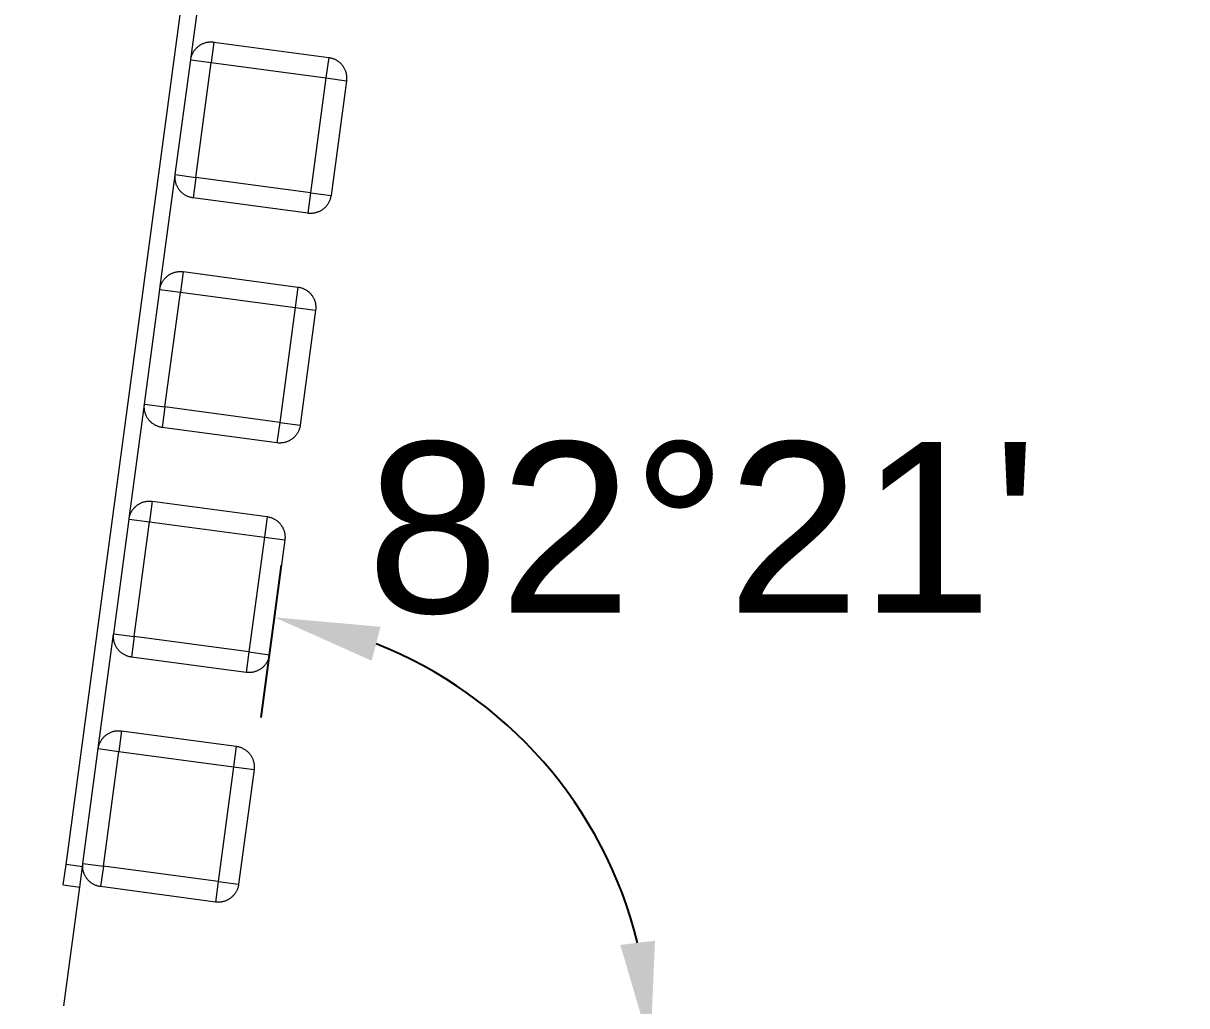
# Model space of a CAD drawing. Header units: inches. Extents: x -16 to 183, y -17 to 123.
# Drawn here: x 172.13 to 183.21, y 105.42 to 114.77 of the extents above; entities that cross this region are included whole.
import ezdxf

# ---------------------------------------------------------------- set-up
doc = ezdxf.new("R2010")
doc.units = ezdxf.units.IN
doc.layers.add('ZANO_R', color=7, linetype='Continuous', lineweight=0)
doc.layers.add('ZANO_W', color=1, linetype='Continuous', lineweight=0)
doc.styles.get("Standard").update_dxf_attribs({"font": 'arial.ttf'})
doc.dimstyles.new('amerykanie', dxfattribs={"dimtxt": 50, "dimasz": 50, "dimexe": 0.5, "dimexo": 0.5, "dimgap": 1, "dimtad": 1, "dimdec": 0, "dimzin": 0, "dimlunit": 5, "dimtxsty": 'Standard', "dimcen": 0.09, "dimclrd": 1, "dimclre": 1, "dimclrt": 1, "dimazin": 0, "dimtfac": 1, "dimtdec": 0, "dimtmove": 0, "dimatfit": 3, "dimfxl": 1, "dimtzin": 0, "dimarcsym": 1})

# ---------------------------------------------------------------- blocks, each defined once
blk = doc.blocks.new('*D373')
at = {"layer": 'ZANO_W', "color": 1, "lineweight": -2}
blk.add_line((174.398, 108.168), (174.592, 109.617), dxfattribs=at)
blk.add_arc((173.977, 105.031), 4.127, 13.9165, 68.4416, dxfattribs=at)
at = {"layer": 'ZANO_W', "color": 1}
for points in [[(175.535, 109.031), (175.451, 108.708), (174.526, 109.121)], [(177.818, 106.003), (178.148, 106.044), (178.104, 105.031)]]:
    blk.add_solid(points, dxfattribs=at)
at = {"layer": 'ZANO_W', "color": 1, "insert": (178.598, 109.965), "char_height": 1.625, "attachment_point": 5}
blk.add_mtext("82%%d21'", dxfattribs=at)

msp = doc.modelspace()

# ---------------------------------------------------------------- linework, layer by layer
at = {"layer": 'ZANO_R'}
for p, q in [((172.54174, 106.76873), (174.45688, 121.04239)), ((173.72874, 114.43133), (173.87418, 115.51524)), ((173.75832, 114.50825), (173.76208, 114.51382)), ((173.76208, 114.51382), (173.76603, 114.51926)), ((173.76603, 114.51926), (173.77017, 114.52456)), ((173.77017, 114.52456), (173.77448, 114.52971)), ((173.77448, 114.52971), (173.77897, 114.53472)), ((173.77897, 114.53472), (173.78362, 114.53957)), ((173.78362, 114.53957), (173.78844, 114.54425)), ((173.78844, 114.54425), (173.79342, 114.54877)), ((173.79342, 114.54877), (173.79855, 114.55312)), ((173.79855, 114.55312), (173.80382, 114.55729)), ((173.80382, 114.55729), (173.80923, 114.56128)), ((173.80923, 114.56128), (173.81477, 114.56508)), ((173.81477, 114.56508), (173.82045, 114.56868)), ((173.82045, 114.56868), (173.82624, 114.5721)), ((173.82624, 114.5721), (173.83214, 114.57531)), ((173.83214, 114.57531), (173.83815, 114.57832)), ((173.83815, 114.57832), (173.84426, 114.58112)), ((173.84426, 114.58112), (173.85046, 114.58371)), ((173.85046, 114.58371), (173.85675, 114.58609)), ((173.85675, 114.58609), (173.86311, 114.58826)), ((173.86311, 114.58826), (173.86955, 114.5902)), ((173.86955, 114.5902), (173.87604, 114.59192)), ((173.87604, 114.59192), (173.8826, 114.59342)), ((173.8826, 114.59342), (173.8892, 114.5947)), ((173.8892, 114.5947), (173.89583, 114.59575)), ((173.89583, 114.59575), (173.90251, 114.59657)), ((173.90251, 114.59657), (173.9092, 114.59717)), ((173.9092, 114.59717), (173.91591, 114.59753)), ((173.91591, 114.59753), (173.92263, 114.59767)), ((173.92263, 114.59767), (173.92935, 114.59758)), ((173.94942, 114.59573), (173.92327, 114.40082)), ((173.92935, 114.59758), (173.93607, 114.59725)), ((173.93607, 114.59725), (173.94277, 114.5967)), ((173.94277, 114.5967), (173.94944, 114.59592)), ((173.94942, 114.59573), (173.94944, 114.59592)), ((173.94944, 114.59592), (175.04201, 114.44933)), ((173.58157, 113.33443), (173.72816, 114.427)), ((173.72816, 114.427), (173.72917, 114.43364)), ((173.72836, 114.42697), (173.72816, 114.427)), ((173.72836, 114.42697), (173.92327, 114.40082)), ((173.72917, 114.43364), (173.7304, 114.44025)), ((173.7304, 114.44025), (173.73186, 114.44681)), ((173.73186, 114.44681), (173.73355, 114.45332)), ((173.73355, 114.45332), (173.73545, 114.45977)), ((173.73545, 114.45977), (173.73757, 114.46615)), ((173.73757, 114.46615), (173.73991, 114.47245)), ((173.73991, 114.47245), (173.74246, 114.47867)), ((173.74246, 114.47867), (173.74522, 114.48479)), ((173.74522, 114.48479), (173.74819, 114.49082)), ((173.74819, 114.49082), (173.75137, 114.49675)), ((173.75137, 114.49675), (173.75474, 114.50256)), ((173.75474, 114.50256), (173.75832, 114.50825)), ((175.04199, 114.44914), (175.01584, 114.25423)), ((175.04199, 114.44914), (175.04201, 114.44933)), ((175.04201, 114.44933), (175.04866, 114.44832)), ((175.04866, 114.44832), (175.05527, 114.44709)), ((175.05527, 114.44709), (175.06183, 114.44563)), ((175.06183, 114.44563), (175.06834, 114.44395)), ((175.06834, 114.44395), (175.07478, 114.44204)), ((175.07478, 114.44204), (175.08116, 114.43992)), ((175.08116, 114.43992), (175.08746, 114.43758)), ((175.08746, 114.43758), (175.09368, 114.43503)), ((175.09368, 114.43503), (175.09981, 114.43227)), ((175.09981, 114.43227), (175.10584, 114.4293)), ((175.10584, 114.4293), (175.11176, 114.42612)), ((175.11176, 114.42612), (175.11758, 114.42275)), ((175.11758, 114.42275), (175.12327, 114.41918)), ((175.12327, 114.41918), (175.12884, 114.41541)), ((175.12884, 114.41541), (175.13428, 114.41146)), ((175.13428, 114.41146), (175.13957, 114.40732)), ((175.13957, 114.40732), (175.14473, 114.40301)), ((175.14473, 114.40301), (175.14973, 114.39852)), ((173.77667, 113.30825), (173.92327, 114.40082)), ((173.92327, 114.40082), (175.01584, 114.25423)), ((175.14973, 114.39852), (175.15458, 114.39387)), ((175.15458, 114.39387), (175.15927, 114.38905)), ((175.15927, 114.38905), (175.16379, 114.38407)), ((175.16379, 114.38407), (175.16814, 114.37895)), ((175.16814, 114.37895), (175.1723, 114.37367)), ((175.1723, 114.37367), (175.17629, 114.36826)), ((175.17629, 114.36826), (175.18009, 114.36272)), ((175.18009, 114.36272), (175.1837, 114.35705)), ((175.1837, 114.35705), (175.18711, 114.35126)), ((175.18711, 114.35126), (175.19032, 114.34535)), ((175.19032, 114.34535), (175.19333, 114.33934)), ((175.19333, 114.33934), (175.19614, 114.33323)), ((175.19614, 114.33323), (175.19873, 114.32703)), ((175.19873, 114.32703), (175.20111, 114.32074)), ((175.20111, 114.32074), (175.20327, 114.31438)), ((175.20327, 114.31438), (175.20522, 114.30795)), ((175.20522, 114.30795), (175.20694, 114.30145)), ((175.20694, 114.30145), (175.20844, 114.2949)), ((175.20844, 114.2949), (175.20972, 114.2883)), ((175.01584, 114.25423), (174.86924, 113.16166)), ((175.01584, 114.25423), (175.21094, 114.22805)), ((175.21094, 114.22805), (175.06434, 113.13548)), ((175.20972, 114.2883), (175.21077, 114.28166)), ((175.21077, 114.28166), (175.21159, 114.27499)), ((175.21172, 114.23473), (175.21094, 114.22805)), ((175.21159, 114.27499), (175.21218, 114.26829)), ((175.21227, 114.24142), (175.21172, 114.23473)), ((175.21218, 114.26829), (175.21255, 114.26158)), ((175.21259, 114.24814), (175.21227, 114.24142)), ((175.21255, 114.26158), (175.21269, 114.25486)), ((175.21269, 114.25486), (175.21259, 114.24814)), ((173.43556, 112.24619), (173.58099, 113.3301)), ((173.57982, 113.30762), (173.57992, 113.31434)), ((173.57996, 113.3009), (173.57982, 113.30762)), ((173.57992, 113.31434), (173.58024, 113.32105)), ((173.58032, 113.29419), (173.57996, 113.3009)), ((173.58024, 113.32105), (173.58079, 113.32775)), ((173.58079, 113.32775), (173.58157, 113.33443)), ((173.58176, 113.3344), (173.58157, 113.33443)), ((173.58176, 113.3344), (173.77667, 113.30825)), ((173.77667, 113.30825), (173.75049, 113.11315)), ((174.86924, 113.16166), (173.77667, 113.30825)), ((173.58092, 113.28749), (173.58032, 113.29419)), ((173.58174, 113.28082), (173.58092, 113.28749)), ((173.58279, 113.27418), (173.58174, 113.28082)), ((173.58407, 113.26758), (173.58279, 113.27418)), ((173.58557, 113.26103), (173.58407, 113.26758)), ((173.58729, 113.25453), (173.58557, 113.26103)), ((173.58924, 113.2481), (173.58729, 113.25453)), ((173.5914, 113.24173), (173.58924, 113.2481)), ((173.59378, 113.23545), (173.5914, 113.24173)), ((173.59637, 113.22925), (173.59378, 113.23545)), ((173.59917, 113.22314), (173.59637, 113.22925)), ((173.60218, 113.21713), (173.59917, 113.22314)), ((173.6054, 113.21122), (173.60218, 113.21713)), ((173.60881, 113.20543), (173.6054, 113.21122)), ((173.61242, 113.19976), (173.60881, 113.20543)), ((173.61622, 113.19421), (173.61242, 113.19976)), ((173.6202, 113.1888), (173.61622, 113.19421)), ((173.62437, 113.18353), (173.6202, 113.1888)), ((173.62872, 113.1784), (173.62437, 113.18353)), ((173.63324, 113.17343), (173.62872, 113.1784)), ((173.63793, 113.16861), (173.63324, 113.17343)), ((173.64277, 113.16395), (173.63793, 113.16861)), ((173.64778, 113.15947), (173.64277, 113.16395)), ((173.65293, 113.15515), (173.64778, 113.15947)), ((173.65823, 113.15102), (173.65293, 113.15515)), ((173.66367, 113.14707), (173.65823, 113.15102)), ((173.66924, 113.1433), (173.66367, 113.14707)), ((173.67493, 113.13973), (173.66924, 113.1433)), ((173.68075, 113.13635), (173.67493, 113.13973)), ((173.68667, 113.13318), (173.68075, 113.13635)), ((173.6927, 113.13021), (173.68667, 113.13318)), ((173.69883, 113.12745), (173.6927, 113.13021)), ((173.70504, 113.12489), (173.69883, 113.12745)), ((173.71135, 113.12256), (173.70504, 113.12489)), ((173.71772, 113.12043), (173.71135, 113.12256)), ((173.72417, 113.11853), (173.71772, 113.12043)), ((173.73068, 113.11685), (173.72417, 113.11853)), ((173.73724, 113.11539), (173.73068, 113.11685)), ((173.74385, 113.11416), (173.73724, 113.11539)), ((173.75049, 113.11315), (173.74385, 113.11416)), ((174.84306, 112.96655), (173.75049, 113.11315)), ((174.86924, 113.16166), (174.84306, 112.96655)), ((174.86924, 113.16166), (175.06434, 113.13548)), ((175.04728, 113.07768), (175.04431, 113.07165)), ((175.05005, 113.08381), (175.04728, 113.07768)), ((175.0526, 113.09003), (175.05005, 113.08381)), ((175.05494, 113.09633), (175.0526, 113.09003)), ((175.05706, 113.10271), (175.05494, 113.09633)), ((175.05896, 113.10916), (175.05706, 113.10271)), ((175.06064, 113.11566), (175.05896, 113.10916)), ((175.0621, 113.12223), (175.06064, 113.11566)), ((175.06334, 113.12883), (175.0621, 113.12223)), ((175.06434, 113.13548), (175.06334, 113.12883)), ((174.84974, 112.96577), (174.84306, 112.96655)), ((174.85644, 112.96522), (174.84974, 112.96577)), ((174.86315, 112.9649), (174.85644, 112.96522)), ((174.86987, 112.96481), (174.86315, 112.9649)), ((174.8766, 112.96494), (174.86987, 112.96481)), ((174.88331, 112.96531), (174.8766, 112.96494)), ((174.89, 112.9659), (174.88331, 112.96531)), ((174.89667, 112.96673), (174.89, 112.9659)), ((174.90331, 112.96778), (174.89667, 112.96673)), ((174.90991, 112.96905), (174.90331, 112.96778)), ((174.91646, 112.97055), (174.90991, 112.96905)), ((174.92296, 112.97228), (174.91646, 112.97055)), ((174.9294, 112.97422), (174.92296, 112.97228)), ((174.93576, 112.97638), (174.9294, 112.97422)), ((174.94205, 112.97876), (174.93576, 112.97638)), ((174.94825, 112.98136), (174.94205, 112.97876)), ((174.95436, 112.98416), (174.94825, 112.98136)), ((174.96037, 112.98717), (174.95436, 112.98416)), ((174.96627, 112.99038), (174.96037, 112.98717)), ((174.97206, 112.99379), (174.96627, 112.99038)), ((174.97773, 112.9974), (174.97206, 112.99379)), ((174.98328, 113.0012), (174.97773, 112.9974)), ((174.98869, 113.00519), (174.98328, 113.0012)), ((174.99396, 113.00936), (174.98869, 113.00519)), ((174.99909, 113.0137), (174.99396, 113.00936)), ((175.00406, 113.01822), (174.99909, 113.0137)), ((175.00888, 113.02291), (175.00406, 113.01822)), ((175.01354, 113.02776), (175.00888, 113.02291)), ((175.01803, 113.03276), (175.01354, 113.02776)), ((175.02234, 113.03792), (175.01803, 113.03276)), ((175.02648, 113.04322), (175.02234, 113.03792)), ((175.03043, 113.04865), (175.02648, 113.04322)), ((175.03419, 113.05422), (175.03043, 113.04865)), ((175.03776, 113.05992), (175.03419, 113.05422)), ((175.04114, 113.06573), (175.03776, 113.05992)), ((175.04431, 113.07165), (175.04114, 113.06573)), ((173.58941, 112.40828), (173.59601, 112.40956)), ((173.59601, 112.40956), (173.60265, 112.41061)), ((173.60265, 112.41061), (173.60932, 112.41143)), ((173.60932, 112.41143), (173.61601, 112.41203)), ((173.61601, 112.41203), (173.62272, 112.41239)), ((173.62272, 112.41239), (173.62944, 112.41253)), ((173.62944, 112.41253), (173.63617, 112.41244)), ((173.65623, 112.41059), (173.63008, 112.21568)), ((173.63617, 112.41244), (173.64288, 112.41211)), ((173.64288, 112.41211), (173.64958, 112.41156)), ((173.64958, 112.41156), (173.65625, 112.41078)), ((173.65623, 112.41059), (173.65625, 112.41078)), ((173.65625, 112.41078), (174.74883, 112.26419)), ((173.44927, 112.29352), (173.45204, 112.29965)), ((173.45204, 112.29965), (173.45501, 112.30568)), ((173.45501, 112.30568), (173.45818, 112.31161)), ((173.45818, 112.31161), (173.46156, 112.31742)), ((173.46156, 112.31742), (173.46513, 112.32311)), ((173.46513, 112.32311), (173.46889, 112.32868)), ((173.46889, 112.32868), (173.47284, 112.33412)), ((173.47284, 112.33412), (173.47698, 112.33942)), ((173.47698, 112.33942), (173.48129, 112.34457)), ((173.48129, 112.34457), (173.48578, 112.34958)), ((173.48578, 112.34958), (173.49044, 112.35443)), ((173.49044, 112.35443), (173.49525, 112.35911)), ((173.49525, 112.35911), (173.50023, 112.36363)), ((173.50023, 112.36363), (173.50536, 112.36798)), ((173.50536, 112.36798), (173.51063, 112.37215)), ((173.51063, 112.37215), (173.51604, 112.37613)), ((173.51604, 112.37613), (173.52159, 112.37993)), ((173.52159, 112.37993), (173.52726, 112.38354)), ((173.52726, 112.38354), (173.53305, 112.38696)), ((173.53305, 112.38696), (173.53895, 112.39017)), ((173.53895, 112.39017), (173.54496, 112.39318)), ((173.54496, 112.39318), (173.55107, 112.39598)), ((173.55107, 112.39598), (173.55727, 112.39857)), ((173.55727, 112.39857), (173.56356, 112.40095)), ((173.56356, 112.40095), (173.56992, 112.40311)), ((173.56992, 112.40311), (173.57636, 112.40506)), ((173.57636, 112.40506), (173.58286, 112.40678)), ((173.58286, 112.40678), (173.58941, 112.40828)), ((173.28838, 111.14929), (173.43498, 112.24186)), ((173.43498, 112.24186), (173.43598, 112.2485)), ((173.43517, 112.24183), (173.43498, 112.24186)), ((173.43517, 112.24183), (173.63008, 112.21568)), ((173.43598, 112.2485), (173.43722, 112.25511)), ((173.43722, 112.25511), (173.43868, 112.26167)), ((173.43868, 112.26167), (173.44036, 112.26818)), ((173.44036, 112.26818), (173.44226, 112.27463)), ((173.44226, 112.27463), (173.44438, 112.281)), ((173.44438, 112.281), (173.44672, 112.28731)), ((173.44672, 112.28731), (173.44927, 112.29352)), ((173.48348, 111.12311), (173.63008, 112.21568)), ((173.63008, 112.21568), (174.72265, 112.06909)), ((174.7488, 112.26399), (174.72265, 112.06909)), ((174.7488, 112.26399), (174.74883, 112.26419)), ((174.74883, 112.26419), (174.75547, 112.26318)), ((174.75547, 112.26318), (174.76208, 112.26195)), ((174.76208, 112.26195), (174.76864, 112.26049)), ((174.76864, 112.26049), (174.77515, 112.25881)), ((174.77515, 112.25881), (174.78159, 112.2569)), ((174.78159, 112.2569), (174.78797, 112.25478)), ((174.78797, 112.25478), (174.79427, 112.25244)), ((174.79427, 112.25244), (174.80049, 112.24989)), ((174.80049, 112.24989), (174.80662, 112.24713)), ((174.80662, 112.24713), (174.81265, 112.24416)), ((174.81265, 112.24416), (174.81857, 112.24098)), ((174.81857, 112.24098), (174.82439, 112.23761)), ((174.82439, 112.23761), (174.83008, 112.23403)), ((174.83008, 112.23403), (174.83565, 112.23027)), ((174.83565, 112.23027), (174.84109, 112.22632)), ((174.84109, 112.22632), (174.84639, 112.22218)), ((174.84639, 112.22218), (174.85154, 112.21787)), ((174.85154, 112.21787), (174.85655, 112.21338)), ((174.85655, 112.21338), (174.86139, 112.20873)), ((174.86139, 112.20873), (174.86608, 112.20391)), ((174.86608, 112.20391), (174.8706, 112.19893)), ((174.8706, 112.19893), (174.87495, 112.19381)), ((174.87495, 112.19381), (174.87912, 112.18853)), ((174.87912, 112.18853), (174.8831, 112.18312)), ((174.8831, 112.18312), (174.8869, 112.17758)), ((174.8869, 112.17758), (174.89051, 112.17191)), ((174.89051, 112.17191), (174.89392, 112.16611)), ((174.89392, 112.16611), (174.89714, 112.16021)), ((174.89714, 112.16021), (174.90015, 112.1542)), ((174.90015, 112.1542), (174.90295, 112.14809)), ((174.90295, 112.14809), (174.90554, 112.14189)), ((174.90554, 112.14189), (174.90792, 112.1356)), ((174.90792, 112.1356), (174.91008, 112.12924)), ((174.91008, 112.12924), (174.91203, 112.1228)), ((174.91203, 112.1228), (174.91375, 112.11631)), ((174.91375, 112.11631), (174.91525, 112.10975)), ((174.91525, 112.10975), (174.91653, 112.10316)), ((174.91653, 112.10316), (174.91758, 112.09652)), ((174.91758, 112.09652), (174.9184, 112.08985)), ((174.9184, 112.08985), (174.919, 112.08315)), ((174.919, 112.08315), (174.91936, 112.07644)), ((174.72265, 112.06909), (174.57605, 110.97651)), ((174.72265, 112.06909), (174.91775, 112.04291)), ((174.91775, 112.04291), (174.77116, 110.95034)), ((174.91853, 112.04958), (174.91775, 112.04291)), ((174.91908, 112.05628), (174.91853, 112.04958)), ((174.9194, 112.063), (174.91908, 112.05628)), ((174.91936, 112.07644), (174.9195, 112.06972)), ((174.9195, 112.06972), (174.9194, 112.063)), ((173.14237, 110.06105), (173.2878, 111.14496)), ((173.28663, 111.12248), (173.28673, 111.1292)), ((173.28677, 111.11576), (173.28663, 111.12248)), ((173.28673, 111.1292), (173.28705, 111.13591)), ((173.28714, 111.10904), (173.28677, 111.11576)), ((173.28705, 111.13591), (173.2876, 111.14261)), ((173.28773, 111.10235), (173.28714, 111.10904)), ((173.2876, 111.14261), (173.28838, 111.14929)), ((173.28855, 111.09568), (173.28773, 111.10235)), ((173.28858, 111.14926), (173.28838, 111.14929)), ((173.2896, 111.08904), (173.28855, 111.09568)), ((173.28858, 111.14926), (173.48348, 111.12311)), ((173.29088, 111.08244), (173.2896, 111.08904)), ((173.29238, 111.07589), (173.29088, 111.08244)), ((173.48348, 111.12311), (173.45731, 110.92801)), ((174.57605, 110.97651), (173.48348, 111.12311)), ((173.2941, 111.06939), (173.29238, 111.07589)), ((173.29605, 111.06296), (173.2941, 111.06939)), ((173.29821, 111.05659), (173.29605, 111.06296)), ((173.30059, 111.0503), (173.29821, 111.05659)), ((173.30318, 111.0441), (173.30059, 111.0503)), ((173.30599, 111.03799), (173.30318, 111.0441)), ((173.30899, 111.03198), (173.30599, 111.03799)), ((173.31221, 111.02608), (173.30899, 111.03198)), ((173.31562, 111.02029), (173.31221, 111.02608)), ((173.31923, 111.01462), (173.31562, 111.02029)), ((173.32303, 111.00907), (173.31923, 111.01462)), ((173.32702, 111.00366), (173.32303, 111.00907)), ((173.33118, 110.99839), (173.32702, 111.00366)), ((173.33553, 110.99326), (173.33118, 110.99839)), ((173.34005, 110.98829), (173.33553, 110.99326)), ((173.34474, 110.98347), (173.34005, 110.98829)), ((173.34959, 110.97881), (173.34474, 110.98347)), ((173.35459, 110.97432), (173.34959, 110.97881)), ((173.35974, 110.97001), (173.35459, 110.97432)), ((173.36504, 110.96588), (173.35974, 110.97001)), ((174.57605, 110.97651), (174.54988, 110.78141)), ((174.57605, 110.97651), (174.77116, 110.95034)), ((173.37048, 110.96192), (173.36504, 110.96588)), ((173.37605, 110.95816), (173.37048, 110.96192)), ((173.38174, 110.95459), (173.37605, 110.95816)), ((173.38756, 110.95121), (173.38174, 110.95459)), ((173.39348, 110.94804), (173.38756, 110.95121)), ((173.39951, 110.94507), (173.39348, 110.94804)), ((173.40564, 110.9423), (173.39951, 110.94507)), ((173.41186, 110.93975), (173.40564, 110.9423)), ((173.41816, 110.93741), (173.41186, 110.93975)), ((173.42454, 110.93529), (173.41816, 110.93741)), ((173.43098, 110.93339), (173.42454, 110.93529)), ((173.43749, 110.93171), (173.43098, 110.93339)), ((173.44405, 110.93025), (173.43749, 110.93171)), ((173.45066, 110.92901), (173.44405, 110.93025)), ((173.45731, 110.92801), (173.45066, 110.92901)), ((174.54988, 110.78141), (173.45731, 110.92801)), ((174.73724, 110.86351), (174.73329, 110.85808)), ((174.741, 110.86908), (174.73724, 110.86351)), ((174.74457, 110.87478), (174.741, 110.86908)), ((174.74795, 110.88059), (174.74457, 110.87478)), ((174.75112, 110.88651), (174.74795, 110.88059)), ((174.7541, 110.89254), (174.75112, 110.88651)), ((174.75686, 110.89867), (174.7541, 110.89254)), ((174.75941, 110.90489), (174.75686, 110.89867)), ((174.76175, 110.91119), (174.75941, 110.90489)), ((174.76387, 110.91757), (174.76175, 110.91119)), ((174.76577, 110.92401), (174.76387, 110.91757)), ((174.76746, 110.93052), (174.76577, 110.92401)), ((174.76891, 110.93708), (174.76746, 110.93052)), ((174.77015, 110.94369), (174.76891, 110.93708)), ((174.77116, 110.95034), (174.77015, 110.94369)), ((174.55655, 110.78063), (174.54988, 110.78141)), ((174.56325, 110.78008), (174.55655, 110.78063)), ((174.56997, 110.77976), (174.56325, 110.78008)), ((174.57669, 110.77967), (174.56997, 110.77976)), ((174.58341, 110.7798), (174.57669, 110.77967)), ((174.59012, 110.78017), (174.58341, 110.7798)), ((174.59681, 110.78076), (174.59012, 110.78017)), ((174.60349, 110.78158), (174.59681, 110.78076)), ((174.61012, 110.78263), (174.60349, 110.78158)), ((174.61672, 110.78391), (174.61012, 110.78263)), ((174.62328, 110.78541), (174.61672, 110.78391)), ((174.62977, 110.78714), (174.62328, 110.78541)), ((174.63621, 110.78908), (174.62977, 110.78714)), ((174.64257, 110.79124), (174.63621, 110.78908)), ((174.64886, 110.79362), (174.64257, 110.79124)), ((174.65506, 110.79621), (174.64886, 110.79362)), ((174.66117, 110.79902), (174.65506, 110.79621)), ((174.66718, 110.80203), (174.66117, 110.79902)), ((174.67308, 110.80524), (174.66718, 110.80203)), ((174.67887, 110.80865), (174.67308, 110.80524)), ((174.68455, 110.81226), (174.67887, 110.80865)), ((174.69009, 110.81606), (174.68455, 110.81226)), ((174.6955, 110.82005), (174.69009, 110.81606)), ((174.70077, 110.82422), (174.6955, 110.82005)), ((174.7059, 110.82856), (174.70077, 110.82422)), ((174.71088, 110.83308), (174.7059, 110.82856)), ((174.7157, 110.83777), (174.71088, 110.83308)), ((174.72035, 110.84262), (174.7157, 110.83777)), ((174.72484, 110.84762), (174.72035, 110.84262)), ((174.72915, 110.85278), (174.72484, 110.84762)), ((174.73329, 110.85808), (174.72915, 110.85278)), ((173.22285, 110.19099), (173.2284, 110.19479)), ((173.2284, 110.19479), (173.23407, 110.1984)), ((173.23407, 110.1984), (173.23986, 110.20181)), ((173.23986, 110.20181), (173.24576, 110.20503)), ((173.24576, 110.20503), (173.25177, 110.20804)), ((173.25177, 110.20804), (173.25788, 110.21084)), ((173.25788, 110.21084), (173.26409, 110.21343)), ((173.26409, 110.21343), (173.27037, 110.21581)), ((173.27037, 110.21581), (173.27674, 110.21797)), ((173.27674, 110.21797), (173.28317, 110.21992)), ((173.28317, 110.21992), (173.28967, 110.22164)), ((173.28967, 110.22164), (173.29622, 110.22314)), ((173.29622, 110.22314), (173.30282, 110.22442)), ((173.30282, 110.22442), (173.30946, 110.22547)), ((173.30946, 110.22547), (173.31613, 110.22629)), ((173.31613, 110.22629), (173.32282, 110.22688)), ((173.32282, 110.22688), (173.32954, 110.22725)), ((173.32954, 110.22725), (173.33626, 110.22739)), ((173.33626, 110.22739), (173.34298, 110.22729)), ((173.36304, 110.22545), (173.33689, 110.03054)), ((173.34298, 110.22729), (173.34969, 110.22697)), ((173.34969, 110.22697), (173.35639, 110.22642)), ((173.35639, 110.22642), (173.36307, 110.22564)), ((173.36304, 110.22545), (173.36307, 110.22564)), ((173.36307, 110.22564), (174.45564, 110.07905)), ((173.14717, 110.08304), (173.14907, 110.08948)), ((173.14907, 110.08948), (173.15119, 110.09586)), ((173.15119, 110.09586), (173.15353, 110.10216)), ((173.15353, 110.10216), (173.15608, 110.10838)), ((173.15608, 110.10838), (173.15885, 110.11451)), ((173.15885, 110.11451), (173.16182, 110.12054)), ((173.16182, 110.12054), (173.16499, 110.12646)), ((173.16499, 110.12646), (173.16837, 110.13228)), ((173.16837, 110.13228), (173.17194, 110.13797)), ((173.17194, 110.13797), (173.1757, 110.14354)), ((173.1757, 110.14354), (173.17966, 110.14898)), ((173.17966, 110.14898), (173.18379, 110.15428)), ((173.18379, 110.15428), (173.18811, 110.15943)), ((173.18811, 110.15943), (173.19259, 110.16444)), ((173.19259, 110.16444), (173.19725, 110.16928)), ((173.19725, 110.16928), (173.20207, 110.17397)), ((173.20207, 110.17397), (173.20704, 110.17849)), ((173.20704, 110.17849), (173.21217, 110.18284)), ((173.21217, 110.18284), (173.21744, 110.18701)), ((173.21744, 110.18701), (173.22285, 110.19099)), ((172.99519, 108.96414), (173.14179, 110.05672)), ((173.14179, 110.05672), (173.14279, 110.06336)), ((173.14198, 110.05669), (173.14179, 110.05672)), ((173.14198, 110.05669), (173.33689, 110.03054)), ((173.14279, 110.06336), (173.14403, 110.06997)), ((173.14403, 110.06997), (173.14549, 110.07653)), ((173.14549, 110.07653), (173.14717, 110.08304)), ((173.1903, 108.93797), (173.33689, 110.03054)), ((173.33689, 110.03054), (174.42946, 109.88394)), ((174.45561, 110.07885), (174.42946, 109.88394)), ((174.45561, 110.07885), (174.45564, 110.07905)), ((174.45564, 110.07905), (174.46228, 110.07804)), ((174.46228, 110.07804), (174.46889, 110.0768)), ((174.46889, 110.0768), (174.47545, 110.07535)), ((174.47545, 110.07535), (174.48196, 110.07366)), ((174.48196, 110.07366), (174.48841, 110.07176)), ((174.48841, 110.07176), (174.49478, 110.06964)), ((174.49478, 110.06964), (174.50109, 110.0673)), ((174.50109, 110.0673), (174.5073, 110.06475)), ((174.5073, 110.06475), (174.51343, 110.06198)), ((174.51343, 110.06198), (174.51946, 110.05901)), ((174.51946, 110.05901), (174.52539, 110.05584)), ((174.52539, 110.05584), (174.5312, 110.05246)), ((174.5312, 110.05246), (174.53689, 110.04889)), ((174.53689, 110.04889), (174.54246, 110.04513)), ((174.54246, 110.04513), (174.5479, 110.04118)), ((174.5479, 110.04118), (174.5532, 110.03704)), ((174.5532, 110.03704), (174.55835, 110.03273)), ((174.55835, 110.03273), (174.56336, 110.02824)), ((174.56336, 110.02824), (174.56821, 110.02358)), ((174.56821, 110.02358), (174.57289, 110.01877)), ((174.57289, 110.01877), (174.57741, 110.01379)), ((174.57741, 110.01379), (174.58176, 110.00866)), ((174.58176, 110.00866), (174.58593, 110.00339)), ((174.58593, 110.00339), (174.58992, 109.99798)), ((174.58992, 109.99798), (174.59372, 109.99243)), ((174.59372, 109.99243), (174.59732, 109.98676)), ((174.59732, 109.98676), (174.60074, 109.98097)), ((174.60074, 109.98097), (174.60395, 109.97507)), ((174.60395, 109.97507), (174.60696, 109.96906)), ((174.42946, 109.88394), (174.28287, 108.79137)), ((174.42946, 109.88394), (174.62456, 109.85777)), ((174.60696, 109.96906), (174.60976, 109.96295)), ((174.60976, 109.96295), (174.61235, 109.95675)), ((174.61235, 109.95675), (174.61473, 109.95046)), ((174.61473, 109.95046), (174.61689, 109.9441)), ((174.61689, 109.9441), (174.61884, 109.93766)), ((174.61884, 109.93766), (174.62056, 109.93117)), ((174.62056, 109.93117), (174.62206, 109.92461)), ((174.62206, 109.92461), (174.62334, 109.91801)), ((174.62334, 109.91801), (174.62439, 109.91137)), ((174.62439, 109.91137), (174.62521, 109.9047)), ((174.62534, 109.86444), (174.62456, 109.85777)), ((174.62521, 109.9047), (174.62581, 109.89801)), ((174.62589, 109.87114), (174.62534, 109.86444)), ((174.62581, 109.89801), (174.62617, 109.8913)), ((174.62622, 109.87786), (174.62589, 109.87114)), ((174.62617, 109.8913), (174.62631, 109.88458)), ((174.62631, 109.88458), (174.62622, 109.87786)), ((174.62456, 109.85777), (174.47797, 108.7652)), ((172.84918, 107.8759), (172.99461, 108.95981)), ((172.99345, 108.93733), (172.99354, 108.94406)), ((172.99358, 108.93061), (172.99345, 108.93733)), ((172.99354, 108.94406), (172.99386, 108.95077)), ((172.99395, 108.9239), (172.99358, 108.93061)), ((172.99386, 108.95077), (172.99441, 108.95747)), ((172.99454, 108.91721), (172.99395, 108.9239)), ((172.99441, 108.95747), (172.99519, 108.96414)), ((172.99537, 108.91054), (172.99454, 108.91721)), ((172.99539, 108.96412), (172.99519, 108.96414)), ((172.99642, 108.9039), (172.99537, 108.91054)), ((172.99539, 108.96412), (173.1903, 108.93797)), ((172.99769, 108.8973), (172.99642, 108.9039)), ((172.99919, 108.89075), (172.99769, 108.8973)), ((173.00092, 108.88425), (172.99919, 108.89075)), ((173.00286, 108.87781), (173.00092, 108.88425)), ((173.00502, 108.87145), (173.00286, 108.87781)), ((173.0074, 108.86516), (173.00502, 108.87145)), ((173.1903, 108.93797), (173.16412, 108.74286)), ((174.28287, 108.79137), (173.1903, 108.93797)), ((173.00999, 108.85896), (173.0074, 108.86516)), ((173.0128, 108.85285), (173.00999, 108.85896)), ((173.01581, 108.84684), (173.0128, 108.85285)), ((173.01902, 108.84094), (173.01581, 108.84684)), ((173.02243, 108.83515), (173.01902, 108.84094)), ((173.02604, 108.82948), (173.02243, 108.83515)), ((173.02984, 108.82393), (173.02604, 108.82948)), ((173.03383, 108.81852), (173.02984, 108.82393)), ((173.038, 108.81325), (173.03383, 108.81852)), ((173.04234, 108.80812), (173.038, 108.81325)), ((173.04686, 108.80314), (173.04234, 108.80812)), ((173.05155, 108.79833), (173.04686, 108.80314)), ((173.0564, 108.79367), (173.05155, 108.79833)), ((173.0614, 108.78918), (173.0564, 108.79367)), ((173.06656, 108.78487), (173.0614, 108.78918)), ((173.07186, 108.78073), (173.06656, 108.78487)), ((173.07729, 108.77678), (173.07186, 108.78073)), ((173.08286, 108.77302), (173.07729, 108.77678)), ((173.08856, 108.76945), (173.08286, 108.77302)), ((173.09437, 108.76607), (173.08856, 108.76945)), ((173.10029, 108.7629), (173.09437, 108.76607)), ((173.10632, 108.75993), (173.10029, 108.7629)), ((173.11245, 108.75716), (173.10632, 108.75993)), ((173.11867, 108.75461), (173.11245, 108.75716)), ((174.28287, 108.79137), (174.25669, 108.59627)), ((174.28287, 108.79137), (174.47797, 108.7652)), ((174.47696, 108.75855), (174.47573, 108.75194)), ((174.47797, 108.7652), (174.47696, 108.75855)), ((173.12497, 108.75227), (173.11867, 108.75461)), ((173.13135, 108.75015), (173.12497, 108.75227)), ((173.1378, 108.74825), (173.13135, 108.75015)), ((173.1443, 108.74656), (173.1378, 108.74825)), ((173.15086, 108.74511), (173.1443, 108.74656)), ((173.15747, 108.74387), (173.15086, 108.74511)), ((173.16412, 108.74286), (173.15747, 108.74387)), ((174.25669, 108.59627), (173.16412, 108.74286)), ((174.41769, 108.64794), (174.41271, 108.64342)), ((174.42251, 108.65263), (174.41769, 108.64794)), ((174.42716, 108.65747), (174.42251, 108.65263)), ((174.43165, 108.66248), (174.42716, 108.65747)), ((174.43596, 108.66763), (174.43165, 108.66248)), ((174.4401, 108.67293), (174.43596, 108.66763)), ((174.44405, 108.67837), (174.4401, 108.67293)), ((174.44781, 108.68394), (174.44405, 108.67837)), ((174.45139, 108.68963), (174.44781, 108.68394)), ((174.45476, 108.69545), (174.45139, 108.68963)), ((174.45794, 108.70137), (174.45476, 108.69545)), ((174.46091, 108.7074), (174.45794, 108.70137)), ((174.46367, 108.71353), (174.46091, 108.7074)), ((174.46622, 108.71975), (174.46367, 108.71353)), ((174.46856, 108.72605), (174.46622, 108.71975)), ((174.47068, 108.73243), (174.46856, 108.72605)), ((174.47259, 108.73887), (174.47068, 108.73243)), ((174.47427, 108.74538), (174.47259, 108.73887)), ((174.47573, 108.75194), (174.47427, 108.74538)), ((174.26336, 108.59549), (174.25669, 108.59627)), ((174.27006, 108.59494), (174.26336, 108.59549)), ((174.27678, 108.59462), (174.27006, 108.59494)), ((174.2835, 108.59452), (174.27678, 108.59462)), ((174.29022, 108.59466), (174.2835, 108.59452)), ((174.29693, 108.59503), (174.29022, 108.59466)), ((174.30363, 108.59562), (174.29693, 108.59503)), ((174.3103, 108.59644), (174.30363, 108.59562)), ((174.31694, 108.59749), (174.3103, 108.59644)), ((174.32354, 108.59877), (174.31694, 108.59749)), ((174.33009, 108.60027), (174.32354, 108.59877)), ((174.33658, 108.60199), (174.33009, 108.60027)), ((174.34302, 108.60394), (174.33658, 108.60199)), ((174.34938, 108.6061), (174.34302, 108.60394)), ((174.35567, 108.60848), (174.34938, 108.6061)), ((174.36187, 108.61107), (174.35567, 108.60848)), ((174.36798, 108.61387), (174.36187, 108.61107)), ((174.37399, 108.61688), (174.36798, 108.61387)), ((174.3799, 108.6201), (174.37399, 108.61688)), ((174.38569, 108.62351), (174.3799, 108.6201)), ((174.39136, 108.62712), (174.38569, 108.62351)), ((174.3969, 108.63092), (174.39136, 108.62712)), ((174.40231, 108.6349), (174.3969, 108.63092)), ((174.40759, 108.63907), (174.40231, 108.6349)), ((174.41271, 108.64342), (174.40759, 108.63907)), ((172.8994, 107.97929), (172.90406, 107.98414)), ((172.90406, 107.98414), (172.90888, 107.98883)), ((172.90888, 107.98883), (172.91385, 107.99335)), ((172.91385, 107.99335), (172.91898, 107.99769)), ((172.91898, 107.99769), (172.92425, 108.00186)), ((172.92425, 108.00186), (172.92967, 108.00585)), ((172.92967, 108.00585), (172.93521, 108.00965)), ((172.93521, 108.00965), (172.94088, 108.01326)), ((172.94088, 108.01326), (172.94667, 108.01667)), ((172.94667, 108.01667), (172.95258, 108.01988)), ((172.95258, 108.01988), (172.95859, 108.02289)), ((172.95859, 108.02289), (172.9647, 108.0257)), ((172.9647, 108.0257), (172.9709, 108.02829)), ((172.9709, 108.02829), (172.97718, 108.03067)), ((172.97718, 108.03067), (172.98355, 108.03283)), ((172.98355, 108.03283), (172.98998, 108.03477)), ((172.98998, 108.03477), (172.99648, 108.0365)), ((172.99648, 108.0365), (173.00303, 108.038)), ((173.00303, 108.038), (173.00963, 108.03928)), ((173.00963, 108.03928), (173.01627, 108.04033)), ((173.01627, 108.04033), (173.02294, 108.04115)), ((173.02294, 108.04115), (173.02964, 108.04174)), ((173.02964, 108.04174), (173.03635, 108.04211)), ((173.03635, 108.04211), (173.04307, 108.04225)), ((173.04307, 108.04225), (173.04979, 108.04215)), ((173.06985, 108.0403), (173.0437, 107.8454)), ((173.04979, 108.04215), (173.0565, 108.04183)), ((173.0565, 108.04183), (173.0632, 108.04128)), ((173.0632, 108.04128), (173.06988, 108.0405)), ((173.06985, 108.0403), (173.06988, 108.0405)), ((173.06988, 108.0405), (174.16245, 107.8939)), ((172.70201, 106.779), (172.8486, 107.87157)), ((172.8486, 107.87157), (172.84961, 107.87822)), ((172.84879, 107.87155), (172.8486, 107.87157)), ((172.84879, 107.87155), (173.0437, 107.8454)), ((172.84961, 107.87822), (172.85084, 107.88483)), ((172.85084, 107.88483), (172.8523, 107.89139)), ((172.8523, 107.89139), (172.85398, 107.8979)), ((172.85398, 107.8979), (172.85588, 107.90434)), ((172.85588, 107.90434), (172.85801, 107.91072)), ((172.85801, 107.91072), (172.86034, 107.91702)), ((172.86034, 107.91702), (172.8629, 107.92324)), ((172.8629, 107.92324), (172.86566, 107.92937)), ((172.86566, 107.92937), (172.86863, 107.9354)), ((172.86863, 107.9354), (172.87181, 107.94132)), ((172.87181, 107.94132), (172.87518, 107.94713)), ((172.87518, 107.94713), (172.87875, 107.95283)), ((172.87875, 107.95283), (172.88252, 107.9584)), ((172.88252, 107.9584), (172.88647, 107.96384)), ((172.88647, 107.96384), (172.8906, 107.96913)), ((172.8906, 107.96913), (172.89492, 107.97429)), ((172.89492, 107.97429), (172.8994, 107.97929)), ((174.16242, 107.89371), (174.13627, 107.6988)), ((174.16242, 107.89371), (174.16245, 107.8939)), ((174.16245, 107.8939), (174.1691, 107.8929)), ((174.1691, 107.8929), (174.1757, 107.89166)), ((174.1757, 107.89166), (174.18226, 107.8902)), ((174.18226, 107.8902), (174.18877, 107.88852)), ((174.18877, 107.88852), (174.19522, 107.88662)), ((174.19522, 107.88662), (174.2016, 107.8845)), ((174.2016, 107.8845), (174.2079, 107.88216)), ((174.2079, 107.88216), (174.21412, 107.87961)), ((174.21412, 107.87961), (174.22024, 107.87684)), ((174.22024, 107.87684), (174.22627, 107.87387)), ((174.22627, 107.87387), (174.2322, 107.8707)), ((174.2322, 107.8707), (174.23801, 107.86732)), ((172.89711, 106.75282), (173.0437, 107.8454)), ((173.0437, 107.8454), (174.13627, 107.6988)), ((174.23801, 107.86732), (174.24371, 107.86375)), ((174.24371, 107.86375), (174.24927, 107.85999)), ((174.24927, 107.85999), (174.25471, 107.85603)), ((174.25471, 107.85603), (174.26001, 107.8519)), ((174.26001, 107.8519), (174.26517, 107.84759)), ((174.26517, 107.84759), (174.27017, 107.8431)), ((174.27017, 107.8431), (174.27502, 107.83844)), ((174.27502, 107.83844), (174.2797, 107.83362)), ((174.2797, 107.83362), (174.28422, 107.82865)), ((174.28422, 107.82865), (174.28857, 107.82352)), ((174.28857, 107.82352), (174.29274, 107.81825)), ((174.29274, 107.81825), (174.29673, 107.81284)), ((174.29673, 107.81284), (174.30053, 107.80729)), ((174.30053, 107.80729), (174.30414, 107.80162)), ((174.30414, 107.80162), (174.30755, 107.79583)), ((174.30755, 107.79583), (174.31076, 107.78993)), ((174.31076, 107.78993), (174.31377, 107.78392)), ((174.31377, 107.78392), (174.31657, 107.77781)), ((174.31657, 107.77781), (174.31916, 107.77161)), ((174.31916, 107.77161), (174.32154, 107.76532)), ((174.32154, 107.76532), (174.32371, 107.75895)), ((174.32371, 107.75895), (174.32565, 107.75252)), ((174.13627, 107.6988), (173.98968, 106.60623)), ((174.13627, 107.6988), (174.33137, 107.67262)), ((174.33137, 107.67262), (174.18478, 106.58005)), ((174.32565, 107.75252), (174.32737, 107.74602)), ((174.32737, 107.74602), (174.32888, 107.73947)), ((174.32888, 107.73947), (174.33015, 107.73287)), ((174.33015, 107.73287), (174.3312, 107.72623)), ((174.3312, 107.72623), (174.33202, 107.71956)), ((174.33215, 107.6793), (174.33137, 107.67262)), ((174.33202, 107.71956), (174.33262, 107.71287)), ((174.33271, 107.686), (174.33215, 107.6793)), ((174.33262, 107.71287), (174.33298, 107.70615)), ((174.33303, 107.69271), (174.33271, 107.686)), ((174.33298, 107.70615), (174.33312, 107.69943)), ((174.33312, 107.69943), (174.33303, 107.69271)), ((172.51558, 106.57382), (172.54174, 106.76873)), ((172.69782, 106.74779), (172.54174, 106.76873)), ((172.69782, 106.74779), (172.70142, 106.77467)), ((172.70035, 106.75891), (172.70067, 106.76563)), ((172.70067, 106.76563), (172.70123, 106.77233)), ((172.70123, 106.77233), (172.70201, 106.779)), ((172.7022, 106.77898), (172.70201, 106.779)), ((172.7022, 106.77898), (172.89711, 106.75282)), ((172.67164, 106.55268), (172.69782, 106.74779)), ((172.70026, 106.75219), (172.70035, 106.75891)), ((172.70039, 106.74547), (172.70026, 106.75219)), ((172.70076, 106.73876), (172.70039, 106.74547)), ((172.70135, 106.73206), (172.70076, 106.73876)), ((172.70218, 106.72539), (172.70135, 106.73206)), ((172.70323, 106.71875), (172.70218, 106.72539)), ((172.7045, 106.71216), (172.70323, 106.71875)), ((172.706, 106.7056), (172.7045, 106.71216)), ((172.70773, 106.69911), (172.706, 106.7056)), ((172.70967, 106.69267), (172.70773, 106.69911)), ((172.71184, 106.68631), (172.70967, 106.69267)), ((172.71421, 106.68002), (172.71184, 106.68631)), ((172.71681, 106.67382), (172.71421, 106.68002)), ((172.71961, 106.66771), (172.71681, 106.67382)), ((172.72262, 106.6617), (172.71961, 106.66771)), ((172.72583, 106.6558), (172.72262, 106.6617)), ((172.72924, 106.65), (172.72583, 106.6558)), ((172.89711, 106.75282), (172.87093, 106.55772)), ((173.98968, 106.60623), (172.89711, 106.75282)), ((172.51558, 106.57382), (172.51556, 106.57363)), ((172.51556, 106.57363), (172.67164, 106.55268)), ((172.52026, 105.42448), (172.67164, 106.55268)), ((172.73285, 106.64433), (172.72924, 106.65)), ((172.73665, 106.63879), (172.73285, 106.64433)), ((172.74064, 106.63338), (172.73665, 106.63879)), ((172.74481, 106.6281), (172.74064, 106.63338)), ((172.74916, 106.62298), (172.74481, 106.6281)), ((172.75367, 106.618), (172.74916, 106.62298)), ((172.75836, 106.61318), (172.75367, 106.618)), ((172.76321, 106.60853), (172.75836, 106.61318)), ((172.76821, 106.60404), (172.76321, 106.60853)), ((172.77337, 106.59973), (172.76821, 106.60404)), ((172.77867, 106.59559), (172.77337, 106.59973)), ((172.7841, 106.59164), (172.77867, 106.59559)), ((172.78967, 106.58788), (172.7841, 106.59164)), ((172.79537, 106.5843), (172.78967, 106.58788)), ((172.80118, 106.58093), (172.79537, 106.5843)), ((172.80711, 106.57775), (172.80118, 106.58093)), ((172.81313, 106.57478), (172.80711, 106.57775)), ((172.81926, 106.57202), (172.81313, 106.57478)), ((172.82548, 106.56947), (172.81926, 106.57202)), ((172.83178, 106.56713), (172.82548, 106.56947)), ((172.83816, 106.56501), (172.83178, 106.56713)), ((172.84461, 106.5631), (172.83816, 106.56501)), ((172.85111, 106.56142), (172.84461, 106.5631)), ((172.85768, 106.55996), (172.85111, 106.56142)), ((172.86428, 106.55873), (172.85768, 106.55996)), ((172.87093, 106.55772), (172.86428, 106.55873)), ((173.9635, 106.41113), (172.87093, 106.55772)), ((173.98968, 106.60623), (173.9635, 106.41113)), ((173.98968, 106.60623), (174.18478, 106.58005)), ((174.17537, 106.54091), (174.17303, 106.5346)), ((174.1775, 106.54728), (174.17537, 106.54091)), ((174.1794, 106.55373), (174.1775, 106.54728)), ((174.18108, 106.56024), (174.1794, 106.55373)), ((174.18254, 106.5668), (174.18108, 106.56024)), ((174.18377, 106.57341), (174.18254, 106.5668)), ((174.18478, 106.58005), (174.18377, 106.57341)), ((174.0808, 106.43174), (174.07479, 106.42873)), ((174.08671, 106.43496), (174.0808, 106.43174)), ((174.0925, 106.43837), (174.08671, 106.43496)), ((174.09817, 106.44198), (174.0925, 106.43837)), ((174.10371, 106.44578), (174.09817, 106.44198)), ((174.10913, 106.44976), (174.10371, 106.44578)), ((174.1144, 106.45393), (174.10913, 106.44976)), ((174.11952, 106.45828), (174.1144, 106.45393)), ((174.1245, 106.4628), (174.11952, 106.45828)), ((174.12932, 106.46748), (174.1245, 106.4628)), ((174.13397, 106.47233), (174.12932, 106.46748)), ((174.13846, 106.47734), (174.13397, 106.47233)), ((174.14278, 106.48249), (174.13846, 106.47734)), ((174.14691, 106.48779), (174.14278, 106.48249)), ((174.15086, 106.49323), (174.14691, 106.48779)), ((174.15463, 106.4988), (174.15086, 106.49323)), ((174.1582, 106.50449), (174.15463, 106.4988)), ((174.16157, 106.5103), (174.1582, 106.50449)), ((174.16475, 106.51623), (174.16157, 106.5103)), ((174.16772, 106.52226), (174.16475, 106.51623)), ((174.17048, 106.52839), (174.16772, 106.52226)), ((174.17303, 106.5346), (174.17048, 106.52839)), ((173.97018, 106.41035), (173.9635, 106.41113)), ((173.97688, 106.4098), (173.97018, 106.41035)), ((173.98359, 106.40947), (173.97688, 106.4098)), ((173.99031, 106.40938), (173.98359, 106.40947)), ((173.99703, 106.40952), (173.99031, 106.40938)), ((174.00374, 106.40988), (173.99703, 106.40952)), ((174.01044, 106.41048), (174.00374, 106.40988)), ((174.01711, 106.4113), (174.01044, 106.41048)), ((174.02375, 106.41235), (174.01711, 106.4113)), ((174.03035, 106.41363), (174.02375, 106.41235)), ((174.0369, 106.41513), (174.03035, 106.41363)), ((174.0434, 106.41685), (174.0369, 106.41513)), ((174.04983, 106.4188), (174.0434, 106.41685)), ((174.05619, 106.42096), (174.04983, 106.4188)), ((174.06248, 106.42334), (174.05619, 106.42096)), ((174.06868, 106.42593), (174.06248, 106.42334)), ((174.07479, 106.42873), (174.06868, 106.42593))]:
    msp.add_line(p, q, dxfattribs=at)

# ---------------------------------------------------------------- dimensions: what is measured, and where the dimension line sits
at = {"layer": 'ZANO_W'}
dim = msp.add_angular_dim_2l(base=(177.6394, 106.93351), line1=((174.33137, 107.67262), (174.18478, 106.58005)), line2=((19.10502, 105.03078), (183.20953, 105.03078)), dimstyle='amerykanie', override={"dimtxt": 1.625, "dimasz": 1, "dimgap": 0.5, "dimdec": 4, "dimaunit": 1, "dimadec": 1, "dimtdec": 4, "dimtmove": 1, "dimfrac": 2}, dxfattribs=at)
dim.commit()
dim.dimension.update_dxf_attribs({"geometry": '*D373', "text_midpoint": (178.5982, 109.96509), "dimtype": 162})

doc.saveas('drawing.dxf')
